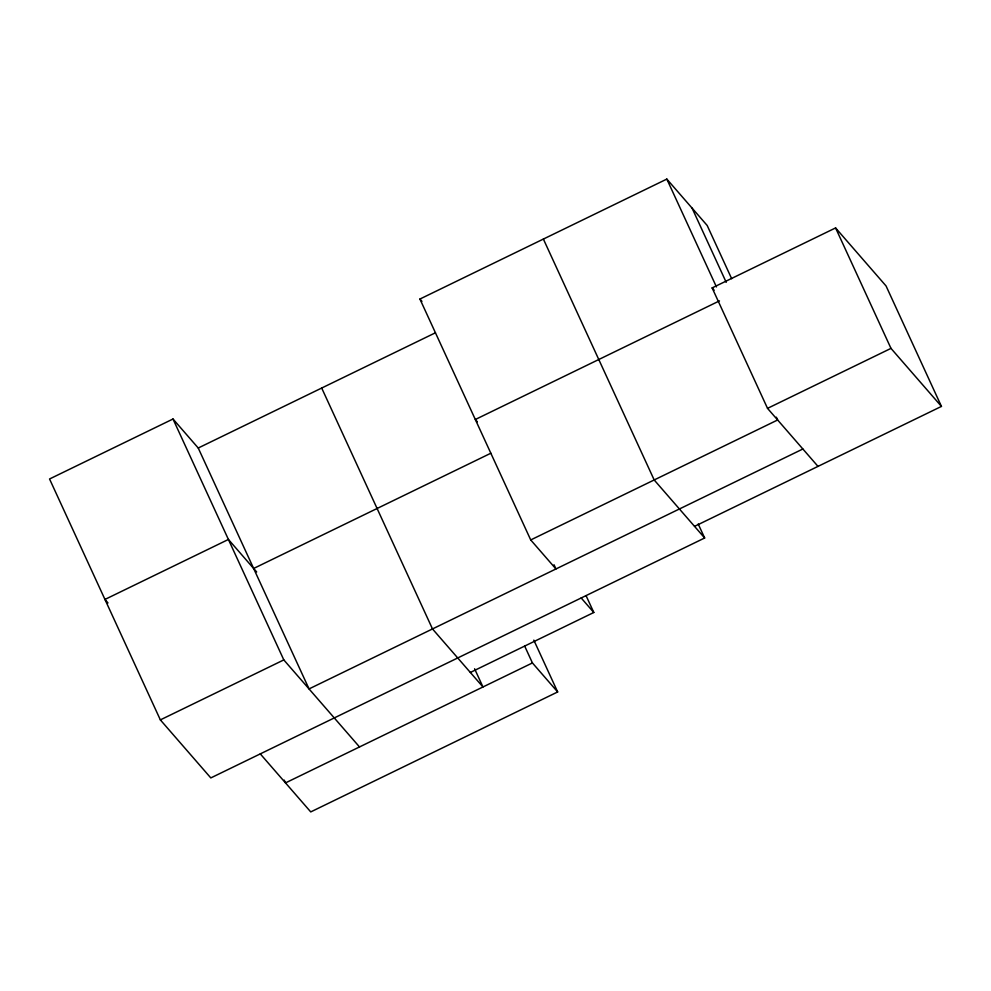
<?xml version="1.0" encoding="UTF-8"?>
<svg xmlns="http://www.w3.org/2000/svg" width="991" height="991" viewBox="0 0 991 991"><rect width="100%" height="100%" fill="white"/><g stroke="black" fill="none" stroke-linecap="round" stroke-linejoin="round"><path stroke-width="1.49" d="M802.871 448.997L309.043 688.918L198.237 448.019L173.004 419.007L49.55 478.987L160.356 719.887L210.81 777.923L704.651 537.989L698.209 523.991M554.019 564.759L555.951 568.958L530.718 539.946L419.924 299.047L666.832 179.086L707.19 225.49L731.668 278.706M198.237 448.019L435.445 332.778M817.996 466.389L767.529 408.366L712.133 287.91L835.586 227.93L886.053 285.953L941.45 406.409L694.53 526.37M719.466 300.88L475.321 419.503L477.34 421.819M253.634 568.475L490.842 453.234M767.529 408.366L890.983 348.386L941.45 406.409M160.356 719.887L283.81 659.907L359.51 746.954M530.718 539.946L777.638 419.986L776.349 417.186M470.341 672.468L593.807 612.488L586.077 595.678M260.286 753.891L310.74 811.914L557.66 691.953L532.427 662.942L285.507 782.902L284.219 780.103M712.133 287.91L714.152 290.239M704.651 537.989L654.184 479.966L543.378 239.066M419.924 299.047L421.943 301.375M581.184 597.969L593.807 612.488M256.669 571.956L228.413 539.463L104.947 599.444L107.982 602.924M835.586 227.93L890.983 348.386M692.065 208.098L726.217 282.336M666.832 179.086L716.443 286.932M533.827 640.124L557.66 691.953M524.697 646.132L532.427 662.942M474.59 668.764L482.964 686.974L432.497 628.938L321.691 388.038M173.004 419.007L283.81 659.907"/></g></svg>
